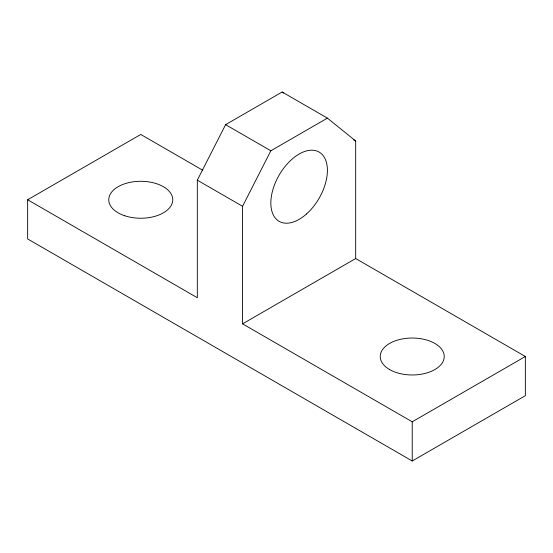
<?xml version="1.0" encoding="UTF-8"?>
<svg xmlns="http://www.w3.org/2000/svg" width="553" height="553" viewBox="0 0 553 553"><rect width="100%" height="100%" fill="white"/><g stroke="black" fill="none" stroke-linecap="round" stroke-linejoin="round"><path stroke-width="0.83" d="M27.65 199.764L197.317 297.728L197.317 180.174L225.596 124.66L282.154 92.012L327.404 118.135L355.683 140.987L355.683 258.541L525.35 356.498L525.35 395.685L412.234 460.988L27.65 238.951L27.65 199.764L140.766 134.462L202.799 170.276M525.35 356.498L412.234 421.808L242.567 323.851L242.567 206.297L270.846 150.782L327.404 118.135M242.567 323.851L355.683 258.541M353.457 139.709L355.683 140.987M225.596 124.66L270.846 150.782M197.317 180.174L242.567 206.297M282.154 92.012L283.468 93.077M412.234 421.808L412.234 460.988M389.616 369.563A31.991 18.47 0 0 0 443.14 361.282A31.991 18.47 0 0 0 403.953 338.657A31.991 18.47 0 0 0 389.616 369.563M124.764 215.767A31.991 18.47 0 0 0 172.757 199.764A31.991 18.47 0 0 0 124.764 183.769A31.991 18.47 0 0 0 124.764 215.767M306.445 214.018A39.989 23.088 -60 0 0 319.116 152.068A39.989 23.088 -60 0 0 271.806 194.02A39.989 23.088 -60 0 0 306.445 214.018"/></g></svg>
